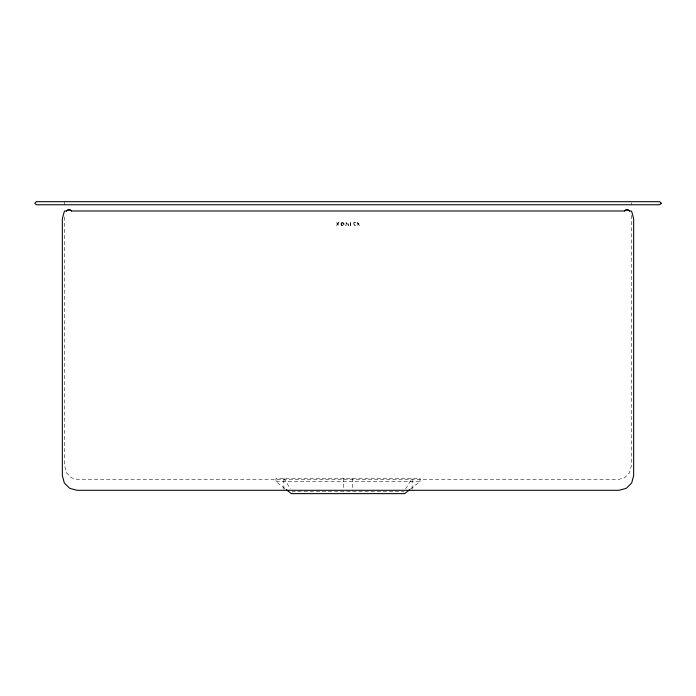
<?xml version="1.0" encoding="UTF-8"?>
<svg xmlns="http://www.w3.org/2000/svg" width="696" height="696" viewBox="0 0 696 696"><rect width="100%" height="100%" fill="white"/><g stroke="black" fill="none" stroke-linecap="round" stroke-linejoin="round"><path stroke-width="0.52" stroke-dasharray="3.48 2.61" d="M341.301 223.79L341.301 224.425M292.076 492.194L292.694 491.576L403.306 491.576L403.924 492.194M405.69 488.792L412.136 478.239M410.596 488.975L420.001 481.658L420.001 478.239L275.999 478.239L275.999 481.658L285.404 488.975M341.771 222.676L343.302 222.772A1.505 1.505 0 0 1 344.015 223.703A1.549 1.549 0 0 1 343.128 225.556L341.753 225.539M344.181 478.239L343.554 478.857L343.554 488.479M342.119 222.998L342.763 222.998A1.131 1.131 0 0 1 343.615 223.99M275.999 481.658L420.001 481.658M342.119 225.226L342.275 225.26A1.34 1.34 0 0 0 342.763 225.226A1.131 1.131 0 0 0 343.615 224.277L343.606 223.947M351.819 478.239L352.446 478.857L352.446 490.619M283.864 478.239L290.31 488.792M631.272 202.71L631.272 204.763M631.272 215.351L631.272 466.137L629.471 472.862L624.529 477.813L617.804 479.605L78.196 479.605L71.471 477.813L66.529 472.862L64.728 466.137L64.728 215.351M412.136 479.605L412.136 489.227M283.864 479.605L283.864 489.227M64.728 201.683L64.728 204.763M341.919 225.565A1.549 1.549 0 0 1 341.927 222.685M342.223 225.234A1.131 1.131 0 0 1 341.405 224.425M341.405 223.842A1.131 1.131 0 0 1 342.232 223.033M358.51 223.425C357.613 225.043 357.648 221.885 358.51 223.425M358.962 223.442L358.457 224.19A1.844 1.844 0 0 1 358.91 224.686A7.056 7.056 0 0 1 359.075 224.939L359.127 225.025A5.855 5.855 0 0 0 359.336 225.339L357.64 224.312L357.205 225.626L357.205 222.598L358.492 222.703L358.962 223.442M338.5 222.598L337.229 223.981L336.786 222.598L336.786 225.626L337.229 224.129L339.37 225.626L337.725 224.034L339.048 222.598L338.5 222.598M346.277 222.598L345.842 225.626L346.277 224.303L347.974 224.303L348.409 225.626L348.409 222.598L347.974 223.912L346.277 223.912L346.277 222.598M350.749 222.598L350.314 225.626L352.115 225.626L350.749 225.234L350.749 222.598M355.456 222.598L353.733 222.598L353.733 225.626L355.491 225.626L354.168 225.234L354.168 224.295L355.412 224.295L354.168 223.903L354.168 222.99L355.456 222.598"/><path stroke-width="1.04" d="M64.302 211.445L62.336 218.788L62.336 475.585L64.302 482.937L69.696 488.331L77.047 490.297L618.953 490.297L626.304 488.331L631.698 482.937L633.664 475.585L633.664 218.788L631.698 211.445M64.728 211.01L66.529 210.975A5.768 4.08 90 0 1 71.471 210.975L624.529 210.975A5.768 4.08 90 0 1 629.471 210.975L631.272 211.01M409.744 489.645L404.611 493.629L291.389 493.629L286.256 489.645M66.529 210.975A5.768 4.08 -90 0 1 71.471 210.975M624.529 210.975A5.768 4.08 -90 0 1 629.471 210.975M661.2 203.223L659.66 204.763L36.34 204.763L34.8 203.223L36.34 201.683L659.66 201.683L661.2 203.223"/></g></svg>
